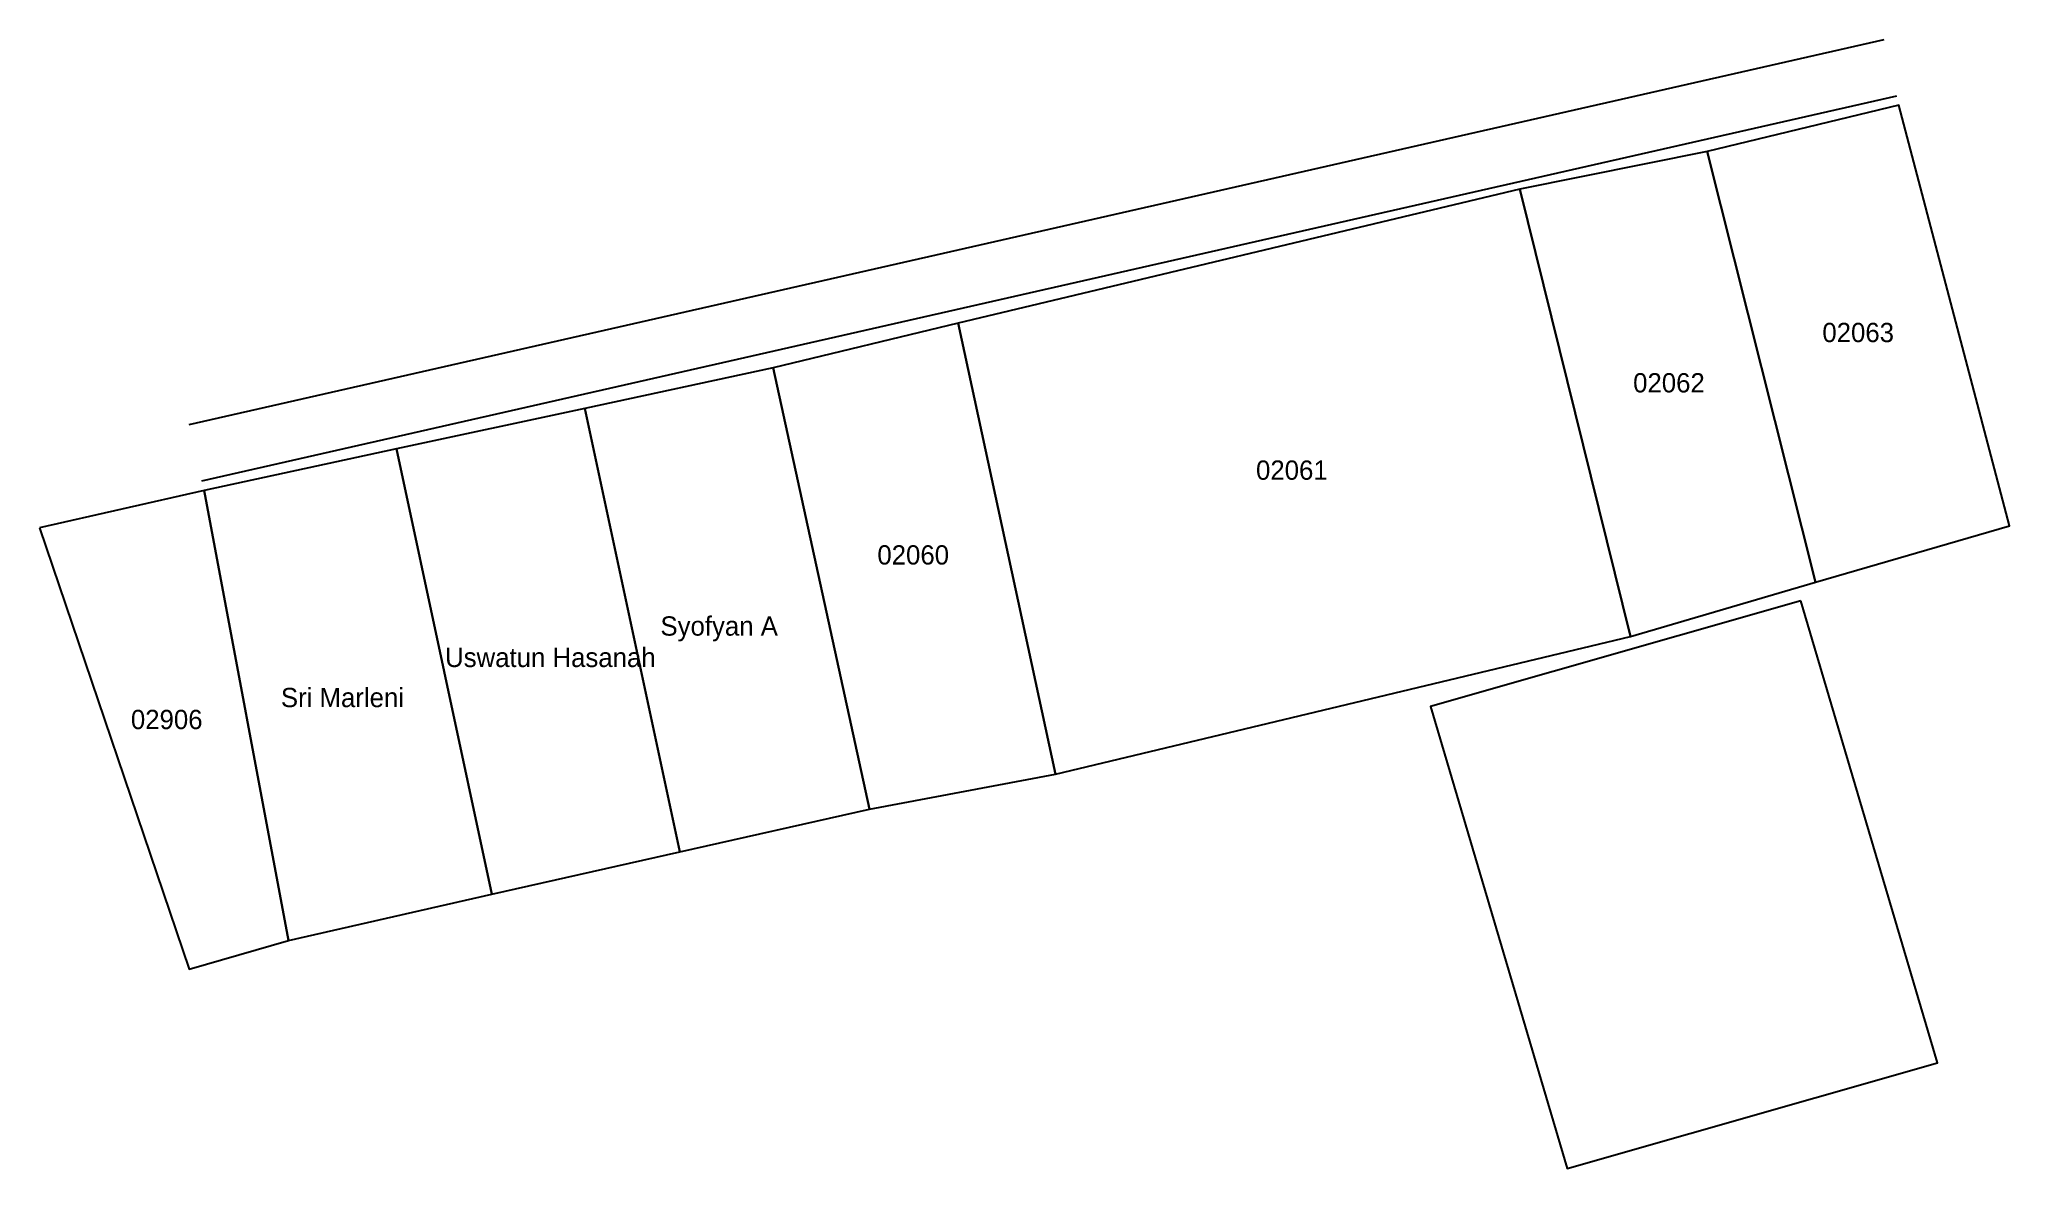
# Model space of a CAD drawing. Header units: metres. Extents: x 116617 to 118049, y 1079659 to 1080276.
# Drawn here: x 116617.2 to 116719.4, y 1079659.5 to 1079718.1 of the extents above.
import ezdxf
from ezdxf.enums import TextEntityAlignment as Align

# ---------------------------------------------------------------- set-up
doc = ezdxf.new("R2010")
doc.units = ezdxf.units.M
doc.header["$MEASUREMENT"] = 0
for name, color, linetype in [('020100', 7, 'CONTINUOUS'), ('020300', 7, 'CONTINUOUS'), ('020400', 7, 'CONTINUOUS'), ('040100', 20, 'CONTINUOUS'), ('080201', 7, 'CONTINUOUS'), ('tn_nama', 7, 'CONTINUOUS')]:
    doc.layers.add(name, color=color, linetype=linetype)
doc.styles.get("Standard").update_dxf_attribs({"font": 'MTCORSVA.TTF', "width": 0.75, "height": 2})

msp = doc.modelspace()

# ---------------------------------------------------------------- linework, layer by layer
at = {"layer": '020100'}
for points in [[(116703.72, 1079712.27), (116709.34, 1079689.91), (116719.42, 1079692.84), (116713.67, 1079714.66), (116703.72, 1079712.27)], [(116709.34, 1079689.91), (116703.72, 1079712.27), (116694, 1079710.3), (116699.74, 1079687.1), (116709.34, 1079689.91)], [(116699.74, 1079687.1), (116694, 1079710.3), (116664.85, 1079703.36), (116669.91, 1079679.96), (116699.74, 1079687.1)], [(116669.91, 1079679.96), (116664.85, 1079703.36), (116655.25, 1079701.03), (116660.25, 1079678.14), (116669.91, 1079679.96)], [(116617.17, 1079692.74), (116624.95, 1079669.84), (116630.1, 1079671.33), (116625.72, 1079694.68), (116617.17, 1079692.74)], [(116708.59, 1079688.94), (116689.36, 1079683.46), (116696.45, 1079659.49), (116715.68, 1079664.97), (116708.59, 1079688.94)]]:
    msp.add_lwpolyline(points, dxfattribs=at)
at = {"layer": '020300', "color": 5, "linetype": 'Continuous'}
msp.add_line((116650.4, 1079675.92), (116645.47, 1079698.93), dxfattribs=at)
at = {"layer": '020400', "color": 5, "linetype": 'Continuous'}
msp.add_line((116640.65, 1079673.72), (116635.7, 1079696.83), dxfattribs=at)
for points in [[(116655.25, 1079701.03), (116645.47, 1079698.93), (116650.4, 1079675.92), (116660.25, 1079678.14)], [(116645.47, 1079698.93), (116635.7, 1079696.83), (116640.65, 1079673.72), (116650.4, 1079675.92)], [(116635.7, 1079696.83), (116625.72, 1079694.68), (116630.1, 1079671.33), (116640.65, 1079673.72)]]:
    msp.add_lwpolyline(points, close=True, dxfattribs=at)
at = {"layer": '040100'}
for points in [[(116624.95, 1079698.09), (116712.9, 1079718.08)], [(116625.61, 1079695.17), (116713.56, 1079715.15)]]:
    msp.add_lwpolyline(points, dxfattribs=at)

# ---------------------------------------------------------------- texts
at = {"layer": '080201'}
for s, p in [('02063', (116711.56, 1079702.37)), ('02062', (116701.74, 1079699.76)), ('02061', (116682.17, 1079695.23)), ('02060', (116662.52, 1079690.83)), ('02906', (116623.78, 1079682.29))]:
    msp.add_text(s, height=1, dxfattribs=at).set_placement(p, align=Align.CENTER)
at = {"layer": 'tn_nama', "color": 5}
for s, p in [('Syofyan A', (116652.45, 1079687.14)), ('Uswatun Hasanah', (116643.69, 1079685.51)), ('Sri Marleni', (116632.9, 1079683.43))]:
    msp.add_text(s, height=1, dxfattribs=at).set_placement(p, align=Align.CENTER)

doc.saveas('drawing.dxf')
